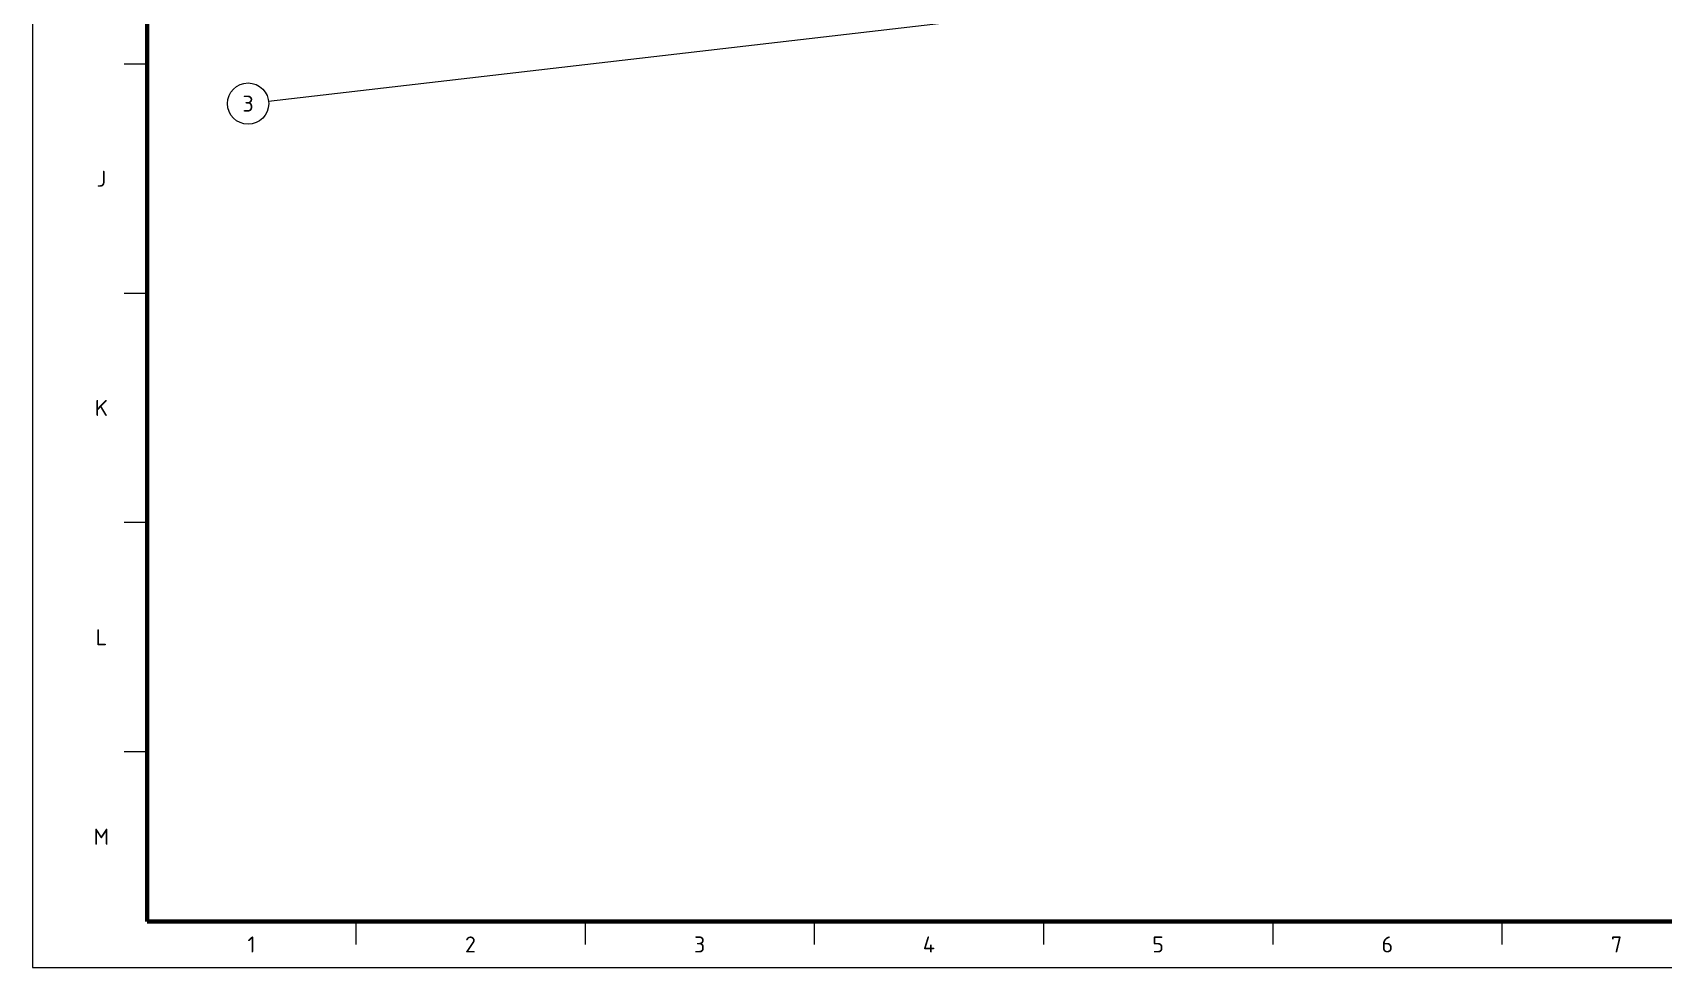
# Model space of a CAD drawing. Header units: millimetres. Extents: x 0 to 841, y 0 to 594.
# Drawn here: x 0 to 355.7, y 0 to 203.9 of the extents above; entities that cross this region are included whole.
import ezdxf
from ezdxf.enums import TextEntityAlignment as Align

# ---------------------------------------------------------------- set-up
doc = ezdxf.new("R2010")
doc.units = ezdxf.units.MM
for name, color, linetype, lineweight in [('06-TEXTO', 7, 'CONTINUOUS', 25), ('07-RECUADRO', 7, 'CONTINUOUS', 70), ('08-FINA', 5, 'CONTINUOUS', 18)]:
    doc.layers.add(name, color=color, linetype=linetype, lineweight=lineweight)
doc.styles.add('ISO3098', font='isocpeur.ttf')

msp = doc.modelspace()

# ---------------------------------------------------------------- linework, layer by layer
at = {"layer": '07-RECUADRO'}
msp.add_lwpolyline([(25, 10), (831, 10), (831, 584), (25, 584)], close=True, dxfattribs=at)
at = {"layer": '08-FINA'}
for p, q in [((51.47, 188.9), (297.11, 217.44)), ((25, 197), (20, 197)), ((25, 147), (20, 147)), ((25, 97), (20, 97)), ((25, 47), (20, 47)), ((70.5, 10), (70.5, 5)), ((120.5, 10), (120.5, 5)), ((170.5, 10), (170.5, 5)), ((220.5, 10), (220.5, 5)), ((270.5, 10), (270.5, 5)), ((320.5, 10), (320.5, 5))]:
    msp.add_line(p, q, dxfattribs=at)
msp.add_lwpolyline([(0, 0), (841, 0), (841, 594), (0, 594)], close=True, dxfattribs=at)
msp.add_circle((47, 188.38), 4.5, dxfattribs=at)

# ---------------------------------------------------------------- texts
at = {"layer": '06-TEXTO', "style": 'ISO3098'}
for s, p in [('3', (47, 188.38)), ('J', (15, 172)), ('K', (15, 122)), ('L', (15, 72)), ('M', (15, 28.5)), ('1', (47.75, 5)), ('2', (95.5, 5)), ('3', (145.5, 5)), ('4', (195.5, 5)), ('5', (245.5, 5)), ('6', (295.5, 5)), ('7', (345.5, 5))]:
    msp.add_text(s, height=3.5, dxfattribs=at).set_placement(p, align=Align.MIDDLE_CENTER)

doc.saveas('drawing.dxf')
